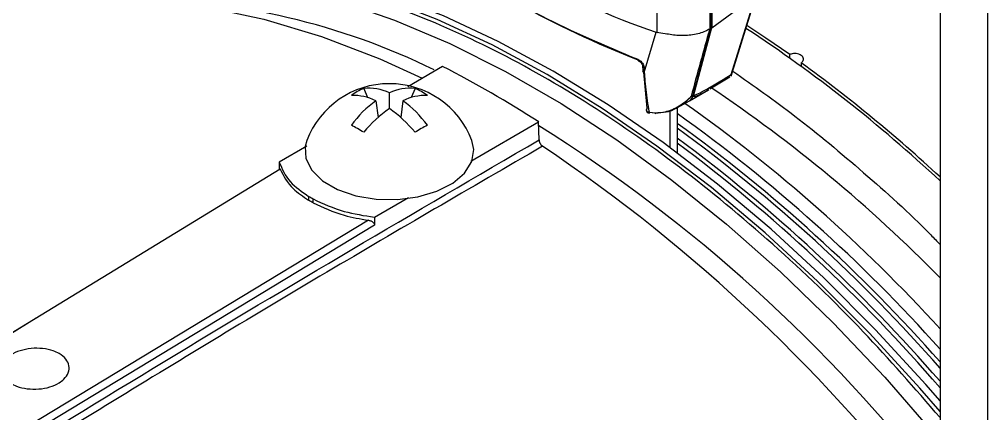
# Model space of a CAD drawing. Extents: x 7 to 113, y 1 to 87.
# Drawn here: x 17.105 to 19.81, y 9.91 to 11.012 of the extents above; entities that cross this region are included whole.
import ezdxf

# ---------------------------------------------------------------- set-up
doc = ezdxf.new("R2010")
doc.units = 0
doc.header["$MEASUREMENT"] = 0
doc.layers.add('OBJECT', color=7, linetype='CONTINUOUS')

msp = doc.modelspace()

# ---------------------------------------------------------------- linework, layer by layer
at = {"layer": 'OBJECT'}
for p, q in [((19.6766, 12.3943), (19.6766, 5.0677)), ((19.8096, 12.3175), (19.8096, 4.991)), ((19.0334, 11.0876), (19.0334, 10.9855)), ((19.0371, 10.9876), (19.0371, 11.0897)), ((19.0393, 11.0907), (19.0393, 10.9891)), ((18.8862, 10.9757), (18.8862, 11.0774)), ((19.0393, 10.9891), (19.1606, 11.0781)), ((19.0933, 10.8578), (19.1615, 11.0786)), ((19.0935, 10.8537), (19.1633, 11.0797)), ((18.9873, 10.8002), (19.0376, 10.988)), ((19.0387, 10.9887), (18.9884, 10.8009)), ((19.0334, 10.9855), (19.0371, 10.9876)), ((19.0376, 10.988), (19.0387, 10.9887)), ((18.8507, 10.8637), (18.8838, 10.9762)), ((18.8838, 10.9762), (18.8862, 10.9757)), ((19.2569, 10.904), (19.2569, 10.9138)), ((18.2874, 10.8809), (18.1899, 10.8236)), ((18.8454, 10.883), (18.8461, 10.8686)), ((18.8501, 10.8781), (18.8507, 10.8637)), ((19.2888, 10.891), (19.2888, 10.8811)), ((18.8585, 10.7638), (18.8494, 10.8645)), ((19.0339, 10.8179), (19.09, 10.8514)), ((18.0669, 10.8193), (18.0778, 10.7938)), ((18.2104, 10.8193), (18.1995, 10.7938)), ((18.1387, 10.7631), (18.1387, 10.8068)), ((18.9769, 10.7849), (19.0303, 10.8157)), ((18.9813, 10.7967), (18.9873, 10.8002)), ((18.1008, 10.785), (18.1069, 10.738)), ((18.1765, 10.785), (18.1705, 10.738)), ((18.9427, 10.7661), (18.9427, 10.6386)), ((18.9438, 10.7658), (18.9769, 10.7849)), ((18.8638, 10.7533), (18.8813, 10.7515)), ((18.882, 10.7504), (18.866, 10.7518)), ((18.9215, 10.7569), (18.9215, 10.6543)), ((18.3665, 10.616), (18.5556, 10.726)), ((18.5567, 10.6752), (18.5556, 10.726)), ((17.9083, 10.6583), (17.8312, 10.613)), ((17.8312, 10.613), (17.8304, 10.5912)), ((17.8336, 10.5932), (16.8512, 9.9937)), ((17.9131, 10.5175), (17.9128, 10.5068)), ((17.9256, 10.4994), (17.9258, 10.5102)), ((18.0972, 10.4594), (18.1918, 10.5144)), ((18.0805, 10.4506), (17.0945, 9.8532)), ((18.0972, 10.4594), (18.0975, 10.437)), ((18.0975, 10.437), (17.105, 9.8357)), ((16.8512, 9.9937), (17.1524, 10.1775))]:
    msp.add_line(p, q, dxfattribs=at)
at = {"layer": 'OBJECT', "flags": 128}
for points in [[(19.6766, 9.9159), (19.6199, 9.9814), (19.4794, 10.1348), (19.3352, 10.2797), (19.1878, 10.4156), (19.0379, 10.5419), (18.8861, 10.658), (18.733, 10.7635), (18.5793, 10.858), (18.4255, 10.941), (18.2725, 11.0123), (18.1206, 11.0714), (17.9707, 11.1182), (17.8233, 11.1525), (17.6791, 11.1741), (17.5386, 11.183), (17.4024, 11.179), (17.2711, 11.1623)], [(19.6766, 9.9456), (19.6369, 9.9912), (19.4964, 10.1446), (19.3522, 10.2895), (19.2048, 10.4254), (19.0549, 10.5517), (18.9031, 10.6678), (18.75, 10.7733), (18.5962, 10.8678), (18.4425, 10.9508), (18.2894, 11.0221), (18.1376, 11.0812), (17.9877, 11.128), (17.8403, 11.1623), (17.6961, 11.1839), (17.5556, 11.1928), (17.4194, 11.1888), (17.2881, 11.1721)], [(17.1553, 11.1085), (17.2847, 11.1338), (17.4194, 11.1459), (17.559, 11.1449), (17.7027, 11.1308), (17.8501, 11.1036), (18.0004, 11.0633), (18.1531, 11.0103), (18.3074, 10.9447), (18.4627, 10.8668), (18.6183, 10.777), (18.7736, 10.6756), (18.9279, 10.563), (19.0806, 10.4398), (19.2309, 10.3064), (19.3783, 10.1635), (19.522, 10.0117), (19.6616, 9.8515), (19.6766, 9.8335)], [(17.0458, 11.0321), (17.1836, 11.0579), (17.3275, 11.0689), (17.4766, 11.065), (17.6304, 11.0462), (17.788, 11.0126), (17.9488, 10.9644), (18.1118, 10.9018), (18.2302, 10.848)], [(19.2569, 10.9138), (19.1904, 10.9598), (19.1371, 10.995)], [(18.8323, 10.9007), (18.8324, 10.8994), (18.8327, 10.8983), (18.8331, 10.8974), (18.8337, 10.8968), (18.8341, 10.8966), (18.8344, 10.8966), (18.8353, 10.8966), (18.8362, 10.8969), (18.8371, 10.8975)], [(18.8638, 10.7533), (18.8639, 10.7521), (18.864, 10.7511), (18.8643, 10.7505), (18.8645, 10.7501), (18.8647, 10.7501)], [(18.8813, 10.7515), (18.8813, 10.7504), (18.8814, 10.7495), (18.8814, 10.7489), (18.8815, 10.7486), (18.8817, 10.7486), (18.8818, 10.7489), (18.8819, 10.7495), (18.882, 10.7504)], [(17.9082, 10.6737), (17.9037, 10.6573), (17.9056, 10.6232), (17.9221, 10.5904), (17.9522, 10.561), (17.994, 10.5368), (18.0449, 10.5194), (18.1017, 10.5099), (18.1609, 10.5088), (18.2186, 10.5163), (18.2713, 10.5318), (18.3157, 10.5544), (18.3489, 10.5826), (18.369, 10.6148), (18.3745, 10.6488), (18.3692, 10.6737)]]:
    msp.add_lwpolyline(points, dxfattribs=at)
at = {"layer": 'OBJECT'}
for centre, radius, start, end in [((19.7235, 13.3885), 2.5543, 241.7407, 250.8077), ((17.4167, 9.1465), 1.9215, 63.8342, 89.7341), ((16.9181, 7.6127), 4.0374, 46.9034, 56.7008), ((16.8098, 8.0115), 3.2275, 57.2526, 62.7528), ((18.8512, 10.8839), 0.00585, 187.6586, 258.5116), ((16.8251, 7.5033), 4.1888, 47.0985, 53.9743), ((18.8519, 10.8695), 0.00589, 189.0365, 258.3587), ((18.1387, 10.586), 0.2466, 20.836, 159.164), ((18.1315, 10.6677), 0.1648, 113.0749, 126.9197), ((18.0803, 10.6839), 0.1361, 64.606, 95.6229), ((18.197, 10.6839), 0.1361, 84.3772, 115.394), ((18.1458, 10.6677), 0.1648, 53.0804, 66.9249), ((16.7494, 7.4184), 4.1005, 44.4481, 56.136), ((18.0388, 10.6611), 0.1385, 63.4129, 92.5896), ((18.2385, 10.6611), 0.1385, 87.4104, 116.5871), ((18.9644, 10.8052), 0.0238, 301.6306, 343.4997), ((18.9631, 10.8195), 0.0321, 318.8194, 322.7892), ((18.9761, 10.8196), 0.0224, 299.9807, 303.2434), ((18.2857, 10.5319), 0.3134, 126.163, 143.8844), ((18.3558, 10.4563), 0.3759, 125.2848, 140.2139), ((17.9215, 10.4563), 0.3759, 39.7862, 54.715), ((17.9916, 10.5319), 0.3134, 36.1156, 53.837), ((18.8618, 10.7591), 0.00581, 124.8421, 185.3846), ((16.4151, 7.1763), 4.4119, 42.3325, 54.7092), ((18.866, 10.76), 0.01, 188.3204, 262.6212), ((18.8634, 10.7609), 0.00768, 198.0989, 273.2213), ((18.8639, 10.752), 0.0021, 292.5713, 354.9341), ((16.3614, 7.1331), 4.4427, 41.7357, 54.4768), ((17.4082, 9.5955), 1.2832, 59.1159, 60.8895), ((18.8689, 9.5958), 1.2829, 119.1103, 120.8843), ((16.248, 7.0427), 4.3374, 37.7698, 57.8535), ((16.3235, 7.1021), 4.4678, 41.3657, 54.109), ((16.3036, 7.0856), 4.4819, 41.1844, 53.9248), ((15.9887, 6.8238), 4.6199, 37.0352, 56.0811), ((16.1987, 6.9824), 4.6049, 40.9514, 53.4236), ((16.1787, 6.9663), 4.6187, 40.7697, 53.2415), ((16.3065, 7.7095), 3.2257, 59.8721, 60.1333), ((16.3085, 7.7233), 3.2221, 59.872, 60.1333)]:
    msp.add_arc(centre, radius, start, end, dxfattribs=at)
for centre, major_axis, ratio, start_param, end_param in [((20.0468, 11.8193), (2.2222, -0.1551), 0.524922, 3.977578, 4.173815), ((20.4288, 11.5772), (1.7697, 5.6286), 0.198355, 1.738224, 1.771915), ((18.9485, 10.6688), (0.1011, 0.3198), 0.201902, 0.217224, 0.221428), ((18.9522, 10.6709), (0.1011, 0.3198), 0.201902, 0.210713, 0.217224), ((18.9522, 10.6707), (0.1046, 0.3236), 0.181828, 0.246827, 0.253344), ((19.3706, 11.0515), (0.3822, 0.2512), 0.030867, 3.159607, 3.880272), ((19.349, 11.069), (0.3616, 0.2711), 0.058139, 3.067677, 3.120341), ((19.349, 11.069), (0.3616, 0.2711), 0.058139, 3.120341, 3.596852), ((19.3706, 11.0515), (0.3822, 0.2512), 0.030867, 3.106943, 3.159607)]:
    msp.add_ellipse(centre, major_axis=major_axis, ratio=ratio, start_param=start_param, end_param=end_param, dxfattribs=at)
for points, knots in [([(19.6766, 9.8994), (19.6058, 9.9808), (19.4552, 10.1539), (19.2105, 10.3882), (18.9492, 10.6045), (18.6829, 10.7888), (18.4153, 10.9398), (18.1498, 11.054), (17.8897, 11.1316), (17.6477, 11.169), (17.4248, 11.1729), (17.2922, 11.1498), (17.2259, 11.1383)], [0, 0, 0, 0, 0.091855, 0.195255, 0.298654, 0.402383, 0.505783, 0.609182, 0.712911, 0.816311, 0.908155, 1, 1, 1, 1]), ([(18.4901, 11.0617), (18.4949, 11.0591), (18.5189, 11.0457), (18.6261, 10.9879), (18.7401, 10.9397), (18.8323, 10.9007)], [0, 0, 0, 0, 0.0456532, 0.2282935, 1, 1, 1, 1]), ([(19.033, 10.9853), (19.0292, 10.9833), (19.0155, 10.9758), (18.9865, 10.9679), (18.947, 10.9658), (18.9122, 10.9716), (18.8935, 10.9746), (18.8862, 10.9757)], [0, 0, 0, 0, 0.097508, 0.351331, 0.599304, 0.843154, 1, 1, 1, 1]), ([(18.8323, 10.9007), (18.8343, 10.8998), (18.8382, 10.8979), (18.8435, 10.893), (18.8475, 10.8873), (18.8496, 10.8821), (18.8499, 10.8792), (18.8501, 10.8781)], [0, 0, 0, 0, 0.2190626, 0.4380204, 0.6592172, 0.8799982, 1, 1, 1, 1]), ([(19.2888, 10.891), (19.2899, 10.8918), (19.2927, 10.8936), (19.2952, 10.8976), (19.2956, 10.9025), (19.2935, 10.9075), (19.289, 10.9119), (19.2827, 10.9152), (19.2752, 10.917), (19.2675, 10.9172), (19.2612, 10.9159), (19.2581, 10.9144), (19.2569, 10.9138)], [0, 0, 0, 0, 0.073627, 0.179766, 0.286276, 0.393535, 0.501562, 0.610022, 0.718406, 0.826275, 0.933445, 1, 1, 1, 1]), ([(18.8341, 10.8966), (18.8343, 10.8965), (18.8353, 10.8962), (18.8377, 10.8947), (18.8407, 10.8922), (18.8433, 10.889), (18.8448, 10.8859), (18.8454, 10.8838), (18.8454, 10.8832), (18.8454, 10.8831)], [0, 0, 0, 0, 0.044929, 0.213202, 0.397587, 0.589203, 0.780319, 0.934937, 1, 1, 1, 1]), ([(18.8507, 10.8637), (18.8511, 10.8584), (18.853, 10.8318), (18.8569, 10.7946), (18.862, 10.764), (18.8638, 10.7533)], [0, 0, 0, 0, 0.139683, 0.698663, 1, 1, 1, 1]), ([(19.0933, 10.8578), (19.0933, 10.8578), (19.0938, 10.8563), (19.0937, 10.8553), (19.0936, 10.8542)], [0, 0, 0, 0, 0.019972, 1, 1, 1, 1]), ([(19.0978, 10.8677), (19.1558, 10.8268), (19.2789, 10.7403), (19.4634, 10.5852), (19.5988, 10.4643), (19.668, 10.3922), (19.6766, 10.3832)], [0, 0, 0, 0, 0.294247, 0.623776, 0.953306, 1, 1, 1, 1]), ([(18.8813, 10.7515), (18.8905, 10.7519), (18.9142, 10.7529), (18.9481, 10.7686), (18.9705, 10.786), (18.9804, 10.7958), (18.9812, 10.7966), (18.9813, 10.7967)], [0, 0, 0, 0, 0.244744, 0.626729, 0.967928, 0.996144, 1, 1, 1, 1]), ([(18.9813, 10.7967), (18.9812, 10.7966), (18.9803, 10.7956), (18.9775, 10.7925), (18.9674, 10.7823), (18.9466, 10.7659), (18.9156, 10.751), (18.8922, 10.7506), (18.882, 10.7504)], [0, 0, 0, 0, 0.003659, 0.034965, 0.112488, 0.381452, 0.732442, 1, 1, 1, 1]), ([(14.3887, 7.9932), (14.7343, 8.2363), (15.4256, 8.7226), (16.4671, 9.4083), (17.511, 10.0644), (18.2082, 10.4716), (18.5567, 10.6752)], [0, 0, 0, 0, 0.249972, 0.5, 0.749997, 1, 1, 1, 1]), ([(18.5667, 10.6576), (18.3656, 10.541), (17.965, 10.3086), (17.3668, 9.9466), (16.7667, 9.5724), (16.1624, 9.1834), (15.5599, 8.7831), (14.9718, 8.3813), (14.588, 8.1096), (14.3998, 7.9764)], [0, 0, 0, 0, 0.144222, 0.287378, 0.429468, 0.575454, 0.722208, 0.863723, 1, 1, 1, 1]), ([(18.5567, 10.6752), (18.5569, 10.6737), (18.5571, 10.6716), (18.5582, 10.6685), (18.5592, 10.6662), (18.5604, 10.6641), (18.5619, 10.662), (18.5639, 10.6597), (18.5656, 10.6584), (18.5667, 10.6576)], [0, 0, 0, 0, 0.226961, 0.339216, 0.451472, 0.563729, 0.675986, 0.788243, 1, 1, 1, 1]), ([(17.8312, 10.613), (17.839, 10.5941), (17.8533, 10.5593), (17.8943, 10.5307), (17.9131, 10.5175)], [0, 0, 0, 0, 0.54186, 1, 1, 1, 1]), ([(17.8336, 10.5932), (17.8334, 10.5938), (17.8329, 10.595), (17.8323, 10.596), (17.8318, 10.5965), (17.8313, 10.5965), (17.8309, 10.5956), (17.8306, 10.5937), (17.8305, 10.5922), (17.8304, 10.5912)], [0, 0, 0, 0, 0.152075, 0.292239, 0.422142, 0.539512, 0.75246, 0.836113, 1, 1, 1, 1]), ([(17.8336, 10.5932), (17.8432, 10.5745), (17.8594, 10.5431), (17.8974, 10.5173), (17.9128, 10.5068)], [0, 0, 0, 0, 0.593401, 1, 1, 1, 1]), ([(17.9256, 10.4994), (17.9532, 10.4865), (17.9999, 10.4647), (18.0572, 10.4547), (18.0805, 10.4506)], [0, 0, 0, 0, 0.593383, 1, 1, 1, 1]), ([(17.9258, 10.5102), (17.9535, 10.4973), (18.0046, 10.4734), (18.0681, 10.4638), (18.0972, 10.4594)], [0, 0, 0, 0, 0.541514, 1, 1, 1, 1]), ([(18.0805, 10.4506), (18.0817, 10.4504), (18.0841, 10.45), (18.0874, 10.4488), (18.0902, 10.4474), (18.0933, 10.4453), (18.0955, 10.4429), (18.0971, 10.4399), (18.0974, 10.4381), (18.0975, 10.437)], [0, 0, 0, 0, 0.152075, 0.292239, 0.422142, 0.539512, 0.75246, 0.836113, 1, 1, 1, 1]), ([(17.0812, 9.9944), (17.0743, 9.9993), (17.0606, 10.0089), (17.0521, 10.0274), (17.0538, 10.0465), (17.065, 10.0625), (17.0829, 10.0762), (17.1066, 10.0868), (17.138, 10.0932), (17.1706, 10.0931), (17.1974, 10.0871), (17.2197, 10.077), (17.2364, 10.0631), (17.2454, 10.0443), (17.2436, 10.0244), (17.2324, 10.0079), (17.2145, 9.9941), (17.1909, 9.9837), (17.1594, 9.9779), (17.1269, 9.9788), (17.0999, 9.985), (17.0865, 9.9917), (17.0812, 9.9944)], [0, 0, 0, 0, 0.053651, 0.107302, 0.16095, 0.214596, 0.24995, 0.303685, 0.357419, 0.411167, 0.464871, 0.499999, 0.553585, 0.60717, 0.66081, 0.714534, 0.75005, 0.803721, 0.857393, 0.911044, 0.96469, 1, 1, 1, 1])]:
    msp.add_open_spline(points, degree=3, knots=knots, dxfattribs=at)

doc.saveas('drawing.dxf')
